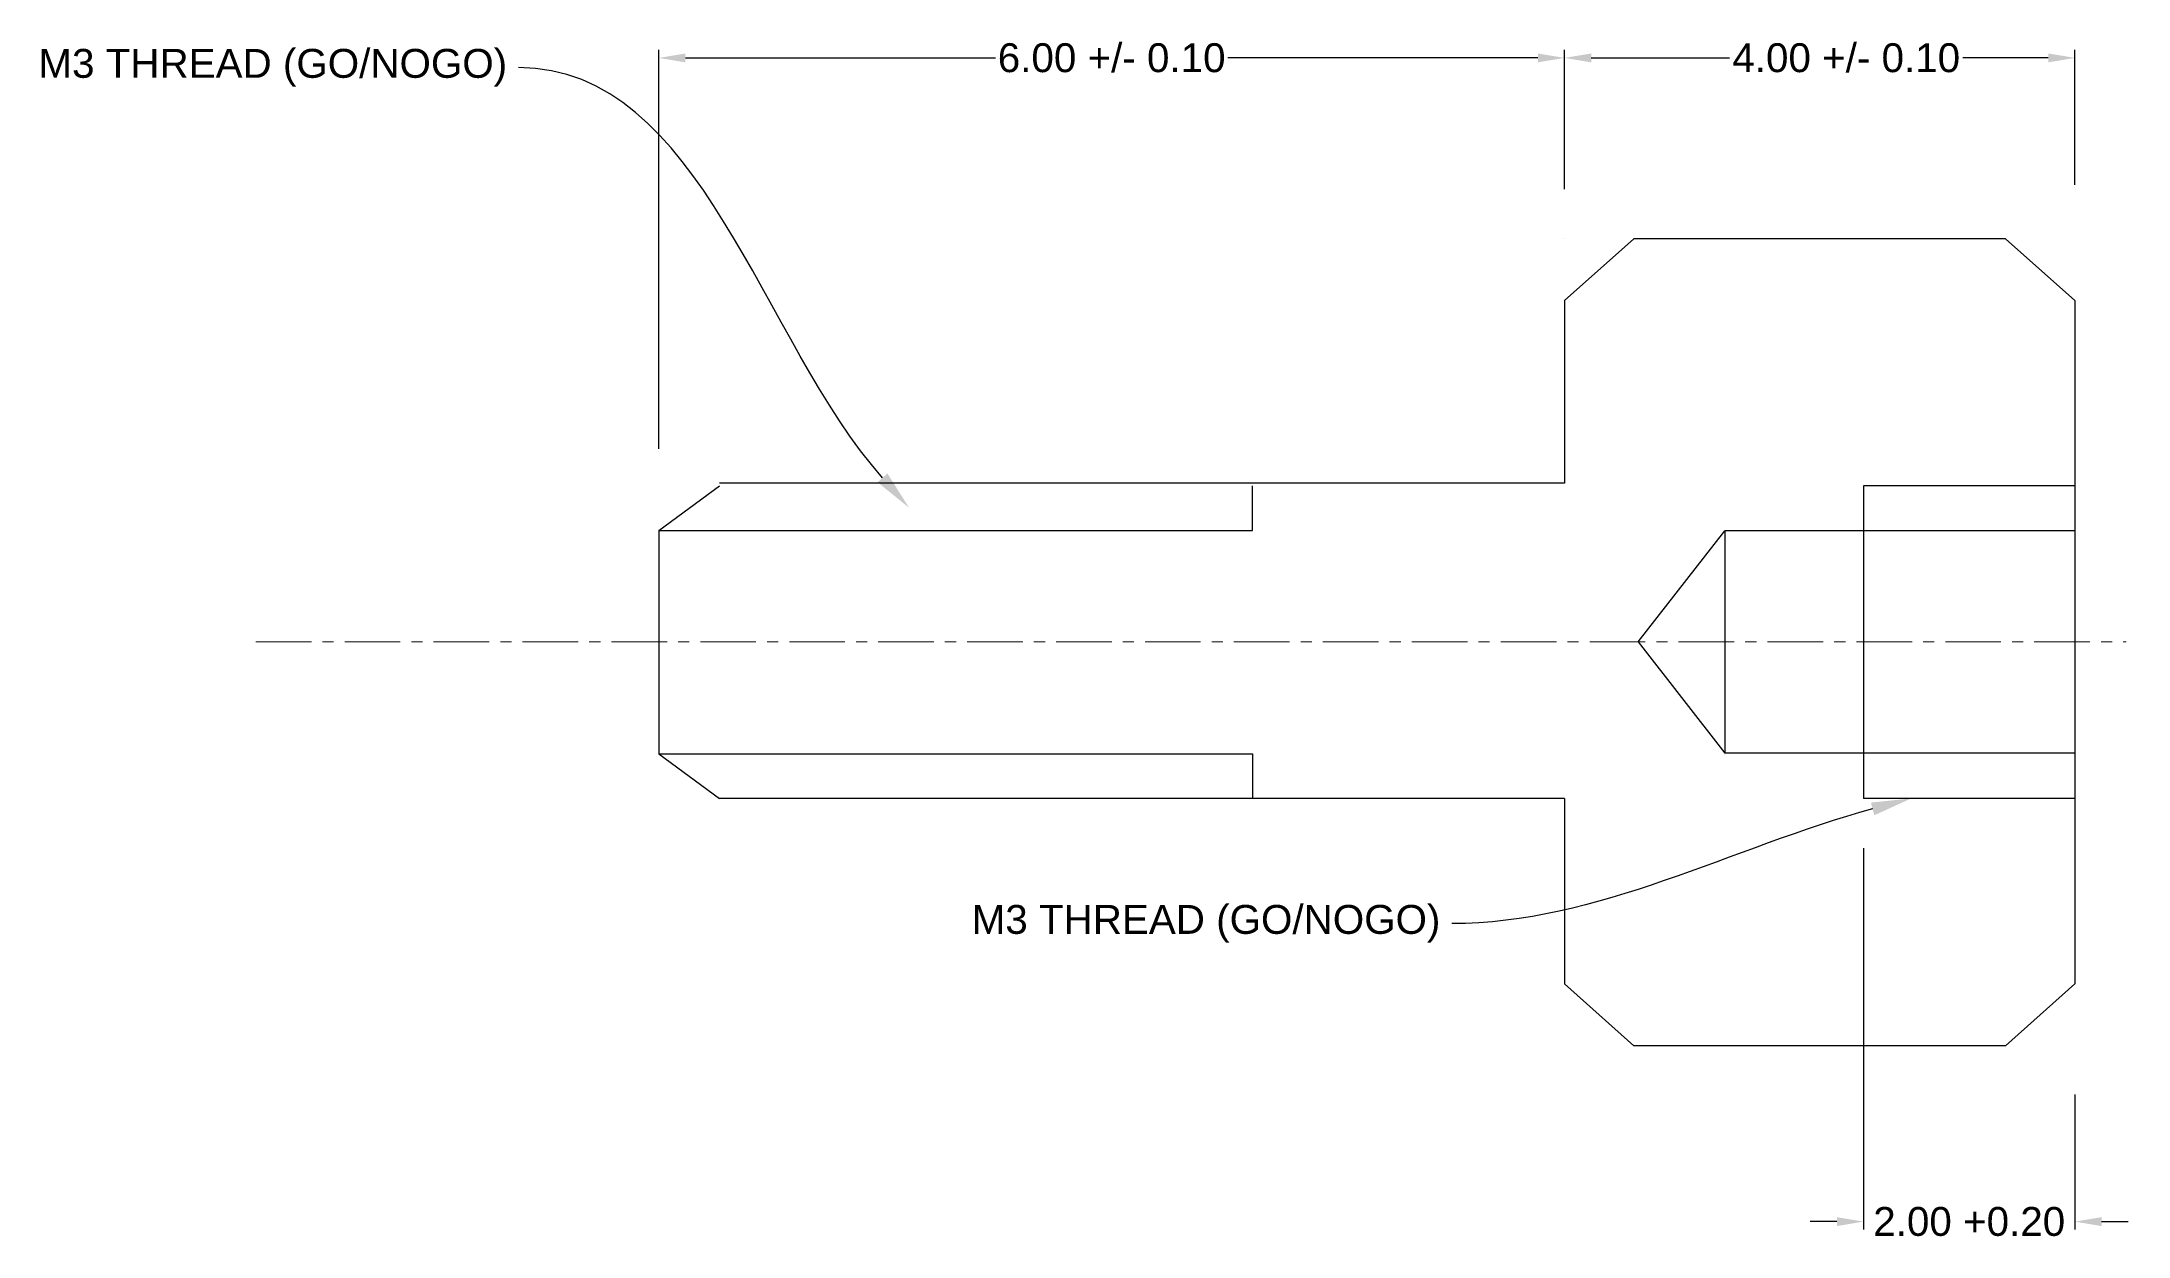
# Model space of a CAD drawing. Header units: inches. Extents: x -41.8 to 50.4, y 0.3 to 27.2.
# Drawn here: x -41.8 to 5.13, y 0.31 to 27.19 of the extents above; entities that cross this region are included whole.
import ezdxf
from ezdxf import colors
from ezdxf.entities.mleader import LeaderData, LeaderLine
from ezdxf.math import Vec2, Vec3

# ---------------------------------------------------------------- set-up
doc = ezdxf.new("R2010")
doc.units = ezdxf.units.IN
doc.header["$MEASUREMENT"] = 0
doc.linetypes.add('CENTER', pattern=[2, 1.25, -0.25, 0.25, -0.25])
doc.layers.add('AM_0', color=7, linetype='Continuous', lineweight=30)
doc.layers.add('AM_7', color=7, linetype='CENTER', lineweight=5)
doc.layers.add('dims', color=7, linetype='Continuous')
doc.styles.get("Standard").update_dxf_attribs({"font": 'arial.ttf', "height": 0.1})
doc.dimstyles.get("Standard").update_dxf_attribs({"dimtxt": 0.18, "dimasz": 0.18, "dimexe": 0.18, "dimexo": 0.0625, "dimgap": 0.09, "dimtad": 0, "dimtih": 1, "dimtoh": 1, "dimdec": 4, "dimzin": 0, "dimdsep": 46, "dimtxsty": 'Standard', "dimcen": 0.09, "dimadec": 0, "dimazin": 0, "dimtfac": 1, "dimtdec": 4, "dimtofl": 0, "dimtmove": 0, "dimatfit": 3, "dimfxl": 1, "dimtolj": 1, "dimtzin": 0, "dimarcsym": 0})

# ---------------------------------------------------------------- blocks, each defined once
blk = doc.blocks.new('*D9')
at = {"color": 0, "lineweight": -2, "transparency": 16777216}
for p, q in [((-7.552, 23.931), (-7.552, 27.003)), ((-6.952, 26.823), (-3.841, 26.823)), ((3.327, 26.823), (1.408, 26.823)), ((3.927, 23.966), (3.927, 27.003))]:
    blk.add_line(p, q, dxfattribs=at)
for points in [[(-6.952, 26.923), (-6.952, 26.723), (-7.552, 26.823)], [(3.327, 26.923), (3.327, 26.723), (3.927, 26.823)]]:
    blk.add_solid(points, dxfattribs=at)
at = {"layer": 'Defpoints', "color": 0, "lineweight": -2, "transparency": 16777216}
for p in [(3.927, 26.823), (-7.552, 23.869), (3.927, 23.904)]:
    blk.add_point(p, dxfattribs=at)
at = {"color": 0, "lineweight": -2, "transparency": 16777216, "insert": (-1.216, 26.823), "char_height": 0.1, "attachment_point": 5}
blk.add_mtext('\\A1;{\\H6.5x;4.00 +/- 0.10}', dxfattribs=at)
blk = doc.blocks.new('*D10')
at = {"color": 0, "lineweight": -2, "transparency": 16777216}
for p, q in [((-27.922, 18.028), (-27.922, 27.003)), ((-27.322, 26.823), (-20.35, 26.823)), ((-8.152, 26.823), (-15.124, 26.823)), ((-7.552, 23.869), (-7.552, 27.003))]:
    blk.add_line(p, q, dxfattribs=at)
for points in [[(-27.322, 26.923), (-27.322, 26.723), (-27.922, 26.823)], [(-8.152, 26.923), (-8.152, 26.723), (-7.552, 26.823)]]:
    blk.add_solid(points, dxfattribs=at)
at = {"layer": 'Defpoints', "color": 0, "lineweight": -2, "transparency": 16777216}
for p in [(-7.552, 26.823), (-7.552, 23.806), (-27.922, 17.966)]:
    blk.add_point(p, dxfattribs=at)
at = {"color": 0, "lineweight": -2, "transparency": 16777216, "insert": (-17.737, 26.823), "char_height": 0.1, "attachment_point": 5}
blk.add_mtext('\\A1;{\\H6.5x;6.00 +/- 0.10}', dxfattribs=at)
blk = doc.blocks.new('*D12')
at = {"color": 0, "lineweight": -2, "transparency": 16777216}
for p, q in [((-0.827, 9.045), (-0.827, 0.458)), ((3.927, 3.496), (3.927, 0.458)), ((-1.427, 0.638), (-2.027, 0.638)), ((4.527, 0.638), (5.127, 0.638))]:
    blk.add_line(p, q, dxfattribs=at)
for points in [[(-1.427, 0.738), (-1.427, 0.538), (-0.827, 0.638)], [(4.527, 0.738), (4.527, 0.538), (3.927, 0.638)]]:
    blk.add_solid(points, dxfattribs=at)
at = {"layer": 'Defpoints', "color": 0, "lineweight": -2, "transparency": 16777216}
for p in [(-0.827, 9.107), (3.927, 3.559), (3.927, 0.638)]:
    blk.add_point(p, dxfattribs=at)
at = {"color": 0, "lineweight": -2, "transparency": 16777216, "insert": (1.55, 0.638), "char_height": 0.1, "attachment_point": 5}
blk.add_mtext('\\A1;{\\H6.5x;2.00 +0.20}', dxfattribs=at)

msp = doc.modelspace()

# ---------------------------------------------------------------- linework, layer by layer
at = {"lineweight": -2}
for p, q in [((-7.55195, 21.36072), (-5.99174, 22.75418)), ((2.36671, 22.75418), (3.92693, 21.36072)), ((-27.92198, 16.19096), (-26.55748, 17.19096)), ((-7.55195, 17.25346), (-26.55748, 17.25346)), ((-14.56938, 16.19096), (-14.56938, 17.19096)), ((3.92693, 17.19096), (-0.82692, 17.19096)), ((-0.82692, 17.19096), (-0.82692, 10.16092)), ((-27.92198, 16.19096), (-14.56938, 16.19096)), ((-27.92198, 16.19096), (-27.92198, 11.16092)), ((-5.89506, 13.68169), (-3.94578, 16.18169)), ((3.92693, 16.18169), (-3.94578, 16.18169)), ((-3.94578, 16.18169), (-3.94578, 11.18169)), ((-5.89506, 13.68169), (-3.94578, 11.18169)), ((-27.92198, 11.16092), (-14.56938, 11.16092)), ((-27.92198, 11.16092), (-26.55748, 10.16092)), ((-14.56938, 11.16092), (-14.56938, 10.16092)), ((3.92693, 11.18169), (-3.94578, 11.18169)), ((-7.55195, 10.16092), (-26.55748, 10.16092)), ((3.92693, 10.16092), (-0.82692, 10.16092)), ((-7.55195, 5.99116), (-5.99174, 4.5977)), ((2.36671, 4.5977), (3.92693, 5.99116))]:
    msp.add_line(p, q, dxfattribs=at)
msp.add_lwpolyline([(-7.55195, 22.75418), (-7.55195, 22.75418), (-7.55195, 22.75418), (-7.55195, 22.75418)], close=True, dxfattribs=at)
at = {"layer": 'AM_0', "linetype": 'Continuous'}
for p, q in [((2.36671, 22.75418), (-5.99174, 22.75418)), ((-7.55195, 21.36072), (-7.55195, 17.25346)), ((3.92693, 21.36072), (3.92693, 5.99116)), ((-7.55195, 10.16092), (-7.55195, 5.99116)), ((2.36671, 4.5977), (-5.99174, 4.5977))]:
    msp.add_line(p, q, dxfattribs=at)
at = {"layer": 'AM_7', "linetype": 'CENTER'}
msp.add_line((-36.98615, 13.68169), (5.07842, 13.68169), dxfattribs=at)

# ---------------------------------------------------------------- dimensions: what is measured, and where the dimension line sits
at = {"lineweight": -2}
dim = msp.add_linear_dim(base=(-7.55195, 26.82304), p1=(-27.92198, 17.96567), p2=(-7.55195, 23.80636), text='{\\H6.5x;6.00 +/- 0.10}', dimstyle='Standard', override={"dimasz": 0.6}, dxfattribs=at)
dim.commit()
dim.dimension.update_dxf_attribs({"geometry": '*D10', "text_midpoint": (-17.73696, 26.82304)})
for base, p1, p2, text, picture, middle in [((3.92693, 26.82304), (-7.55195, 23.86886), (3.92693, 23.90371), '{\\H6.5x;4.00 +/- 0.10}', '*D9', (-1.21625, 26.82304)), ((3.92693, 0.63826), (-0.82692, 9.10728), (3.92693, 3.55861), '{\\H6.5x;2.00 +0.20}', '*D12', (1.55, 0.63826))]:
    dim = msp.add_linear_dim(base=base, p1=p1, p2=p2, text=text, dimstyle='Standard', override={"dimasz": 0.6}, dxfattribs=at)
    dim.commit()
    dim.dimension.update_dxf_attribs({"geometry": picture, "text_midpoint": middle, "dimtype": 160})

# ---------------------------------------------------------------- leaders
at = {"layer": 'dims'}
ml = msp.add_multileader_mtext('Standard', dxfattribs=at)
ml.set_content('M3 THREAD (GO/NOGO) ', color=256)
ml.set_leader_properties()
ml.build(insert=Vec2(0, 0))
ml.multileader.update_dxf_attribs({"leader_type": 2, "dogleg_length": 0.36, "arrow_head_size": 0.9})
ctx = ml.context
ctx.base_point, ctx.char_height, ctx.arrow_head_size, ctx.landing_gap_size, ctx.plane_origin = Vec3(-42.03332, 26.60445), 0.65, 0.9, 0.2573, Vec3(-24.00181, 19.06489)
ctx.text_align_type = 2
notes = []
notes.append((ctx, [(0, (1, 1, 0), (-30.04606, 26.60445), (-1, 0), 1.02921, [(0, [(-22.293, 16.70018)], 0, [])])]))
ctx.mtext.insert, ctx.mtext.alignment, ctx.mtext.flow_direction = Vec3(-31.33257, 27.025), 3, 5
ml = msp.add_multileader_mtext('Standard', dxfattribs=at)
ml.set_content('M3 THREAD (GO/NOGO) ', color=256)
ml.set_leader_properties()
ml.build(insert=Vec2(0, 0))
ml.multileader.update_dxf_attribs({"leader_type": 2, "dogleg_length": 0.36, "arrow_head_size": 0.9})
ctx = ml.context
ctx.base_point, ctx.char_height, ctx.arrow_head_size, ctx.landing_gap_size, ctx.plane_origin = Vec3(-21.04408, 7.34304), 0.65, 0.9, 0.2573, Vec3(-7.23796, -2.15631)
ctx.text_align_type = 2
notes.append((ctx, [(0, (1, 1, 0), (-9.05682, 7.34304), (-1, 0), 1.02921, [(0, [(0.24597, 10.16092)], 0, [])])]))
ctx.mtext.insert, ctx.mtext.alignment, ctx.mtext.flow_direction = Vec3(-10.34332, 7.76359), 3, 5
for ctx, leaders in notes:
    for number, flags, end, landing, length, lines in leaders:
        leader = LeaderData()
        leader.index, (leader.has_last_leader_line, leader.has_dogleg_vector, leader.attachment_direction) = number, flags
        leader.last_leader_point, leader.dogleg_vector, leader.dogleg_length = Vec3(end), Vec3(landing), length
        for number, points, colour, breaks in lines:
            line = LeaderLine()
            line.index, line.vertices, line.color, line.breaks = number, Vec3.list(points), colors.encode_raw_color(colour), breaks
            leader.lines.append(line)
        ctx.leaders.append(leader)

doc.saveas('drawing.dxf')
